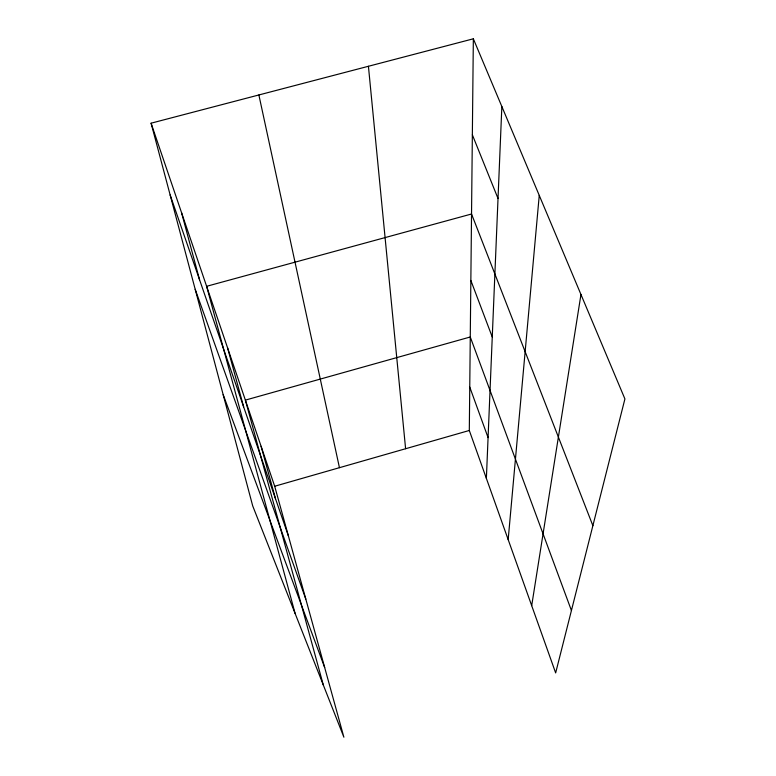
<?xml version="1.0" encoding="UTF-8"?>
<svg xmlns="http://www.w3.org/2000/svg" width="776" height="776" viewBox="0 0 776 776"><rect width="100%" height="100%" fill="white"/><g stroke="black" fill="none" stroke-linecap="round" stroke-linejoin="round"><path stroke-width="1.16" d="M473.341 38.8L624.913 398.932L555.655 672.918L469.305 430.476L473.341 38.8L151.087 123.19L252.704 505.903L343.884 737.2L274.694 486.242L151.087 123.19M486.377 478.394L501.849 106.535M508.173 539.592L539.252 195.406M531.696 605.649L580.962 294.502M274.694 486.242L469.305 430.476M472.351 134.801L498.027 198.501M592.874 525.672L471.536 214.001L206.62 286.305L295.113 613.476M470.848 280.446L492.256 336.997M223.168 394.664L324.678 667.515M571.427 610.537L470.266 336.988L245.371 400.115L323.291 684.956M469.752 387.059L488.075 437.615M195.193 289.312L305.812 599.12M170.148 194.98L288.362 535.799M261.095 446.287L275.49 498.706M227.581 347.861L243.645 406.876M181.565 212.721L199.568 279.806M258.874 94.963L339.442 467.685M368.425 66.27L405.605 448.722"/></g></svg>
